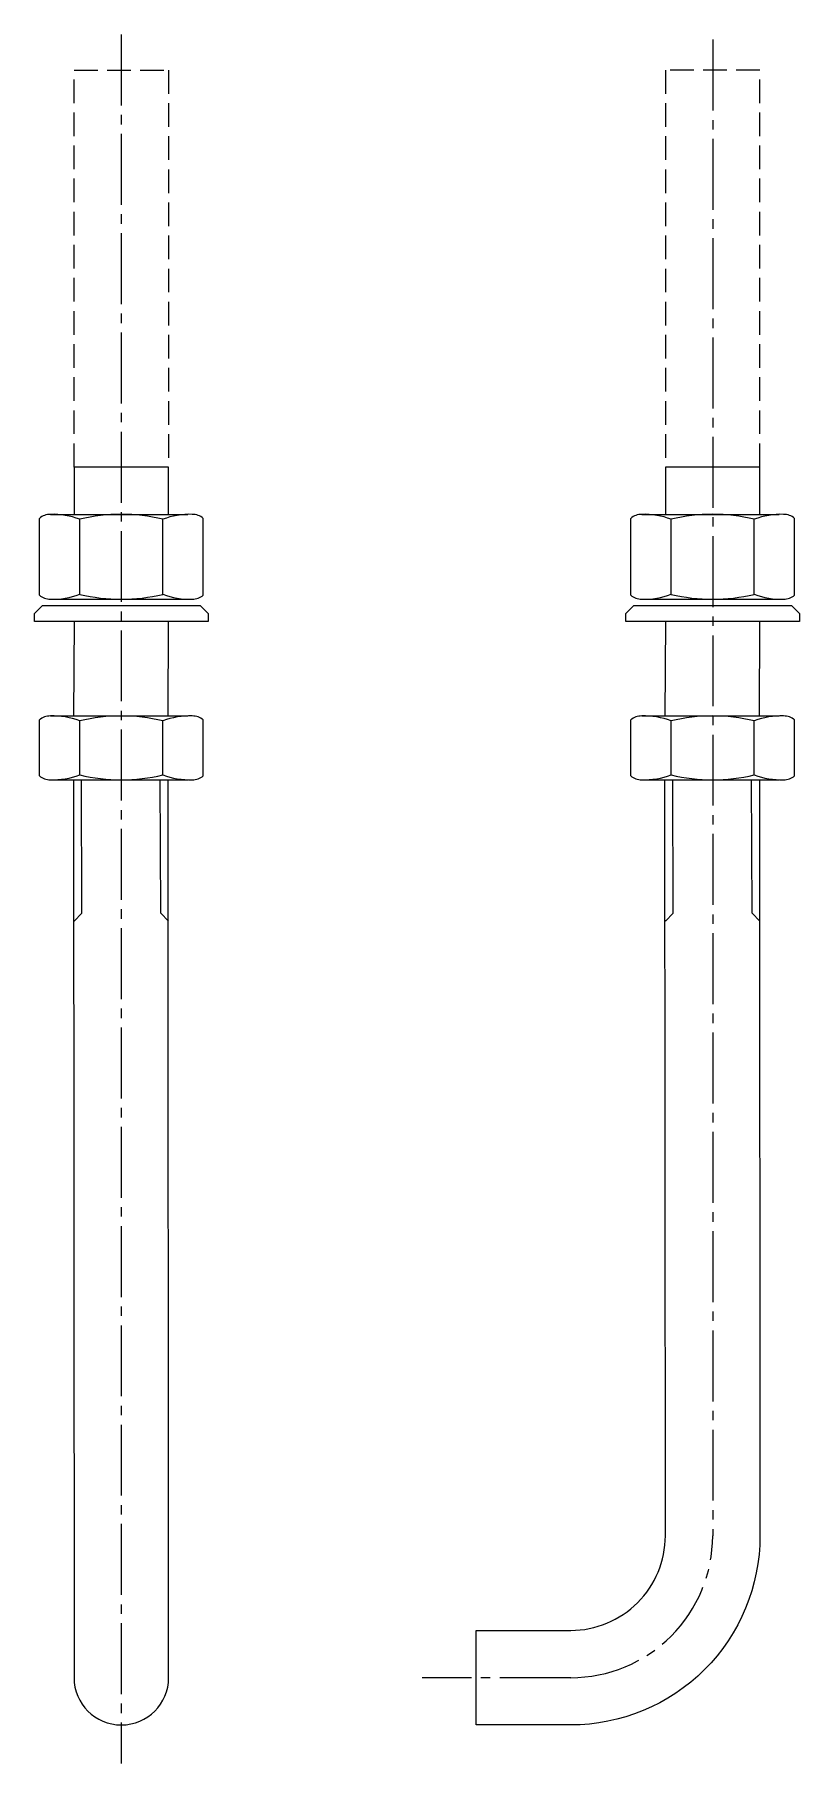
# Model space of a CAD drawing. Header units: millimetres. Extents: x 12 to 173, y -242 to 124.
import ezdxf

# ---------------------------------------------------------------- set-up
doc = ezdxf.new("R2010")
doc.units = ezdxf.units.MM
doc.linetypes.add('CENTER', pattern=[21, 15, -2, 2, -2])
doc.linetypes.add('DASHED', pattern=[7, 5, -2])

msp = doc.modelspace()

# ---------------------------------------------------------------- linework, layer by layer
at = {"linetype": 'CENTER'}
msp.add_line((30, 124.11), (30, -241.54), dxfattribs=at)
for p, q in [((15, 22.64), (44.03, 22.64)), ((140, 22.64), (169.03, 22.64)), ((12.68, 5.54), (12.68, 21.79)), ((21.23, 5.73), (21.23, 21.61)), ((38.77, 5.73), (38.77, 21.61)), ((47.32, 5.54), (47.32, 21.79)), ((137.68, 5.54), (137.68, 21.79)), ((146.23, 5.73), (146.23, 21.61)), ((163.77, 5.73), (163.77, 21.61)), ((172.32, 5.54), (172.32, 21.79)), ((15, 4.7), (44.03, 4.7)), ((140, 4.7), (169.03, 4.7)), ((11.67, 1.67), (13.33, 3.33)), ((11.67, 0), (11.67, 1.67)), ((48.33, 0), (11.67, 0)), ((13.33, 3.33), (46.67, 3.33)), ((46.67, 3.33), (48.33, 1.67)), ((48.33, 1.67), (48.33, 0)), ((136.67, 1.67), (138.33, 3.33)), ((136.67, 0), (136.67, 1.67)), ((173.33, 0), (136.67, 0)), ((138.33, 3.33), (171.67, 3.33)), ((171.67, 3.33), (173.33, 1.67)), ((173.33, 1.67), (173.33, 0)), ((12.68, -32.65), (12.68, -20.85)), ((15, -20), (44.03, -20)), ((21.23, -32.47), (21.23, -21.03)), ((38.77, -32.47), (38.77, -21.03)), ((47.32, -32.65), (47.32, -20.85)), ((137.68, -32.65), (137.68, -20.85)), ((140, -20), (169.03, -20)), ((146.23, -32.47), (146.23, -21.03)), ((163.77, -32.47), (163.77, -21.03)), ((172.32, -32.65), (172.32, -20.85)), ((15, -33.5), (44.03, -33.5)), ((21.67, -61.73), (21.56, -33.5)), ((38.33, -61.73), (38.22, -33.5)), ((140, -33.5), (169.03, -33.5)), ((146.67, -61.73), (146.56, -33.5)), ((163.33, -61.73), (163.22, -33.5)), ((21.67, -61.73), (20, -63.4)), ((38.33, -61.73), (40, -63.4)), ((146.67, -61.73), (145, -63.4)), ((163.33, -61.73), (165, -63.4)), ((20, -63.21), (20, -63.39)), ((145, -63.21), (145, -63.39))]:
    msp.add_line(p, q)
msp.add_lwpolyline([(155, 123.04), (155, -193.4, -0.414214), (125, -223.4), (93.59, -223.4)], format="xyb", dxfattribs=at)
at = {"linetype": 'DASHED'}
for points in [[(20, 32.64), (20, 116.6), (40, 116.6), (40, 32.64)], [(165, 32.64), (165, 116.6), (145, 116.6), (145, 32.64)]]:
    msp.add_lwpolyline(points, dxfattribs=at)
at = {"linetype": 'Continuous'}
for points in [[(40, 22.64), (40, 32.64), (20, 32.64), (20, 22.64)], [(165, 22.64), (165, 32.64), (145, 32.64), (145, 22.64)], [(20, 0), (19.89, -20)], [(39.89, -20), (40, 0)], [(145, 0), (144.89, -20)], [(164.89, -20), (165, 0)]]:
    msp.add_lwpolyline(points, dxfattribs=at)
for points in [[(19.89, -33.5), (20, -223.4, 1), (40, -223.4), (39.89, -33.5)], [(164.89, -33.5), (165, -193.4, -0.414214), (125, -233.4), (105, -233.4), (105, -213.4), (125, -213.4, 0.414214), (145, -193.4), (144.89, -33.5)]]:
    msp.add_lwpolyline(points, format="xyb", dxfattribs=at)
for centre, radius, start, end in [((15, 19.05), 3.59, 89.9726, 130.2073), ((15.48, 6.28), 16.37, 69.4522, 91.6882), ((30, -15.05), 37.7, 76.5463, 103.4537), ((44.52, 6.28), 16.37, 88.3118, 110.5478), ((45, 19.05), 3.59, 49.7927, 90.0274), ((140, 19.05), 3.59, 89.9726, 130.2073), ((140.48, 6.28), 16.37, 69.4522, 91.6882), ((155, -15.05), 37.7, 76.5463, 103.4537), ((169.52, 6.28), 16.37, 88.3118, 110.5478), ((170, 19.05), 3.59, 49.7927, 90.0274), ((15, 8.29), 3.59, 229.7927, 270.0274), ((15.48, 21.06), 16.37, 268.3118, 290.5478), ((30, 42.39), 37.7, 256.5463, 283.4537), ((44.52, 21.06), 16.37, 249.4522, 271.6882), ((45, 8.29), 3.59, 269.9726, 310.2073), ((140, 8.29), 3.59, 229.7927, 270.0274), ((140.48, 21.06), 16.37, 268.3118, 290.5478), ((155, 42.39), 37.7, 256.5463, 283.4537), ((169.52, 21.06), 16.37, 249.4522, 271.6882), ((170, 8.29), 3.59, 269.9726, 310.2073), ((15, -23.59), 3.59, 89.9726, 130.2073), ((15.48, -36.36), 16.37, 69.4522, 91.6882), ((30, -57.7), 37.7, 76.5463, 103.4537), ((44.52, -36.36), 16.37, 88.3118, 110.5478), ((45, -23.59), 3.59, 49.7927, 90.0274), ((140, -23.59), 3.59, 89.9726, 130.2073), ((140.48, -36.36), 16.37, 69.4522, 91.6882), ((155, -57.7), 37.7, 76.5463, 103.4537), ((169.52, -36.36), 16.37, 88.3118, 110.5478), ((170, -23.59), 3.59, 49.7927, 90.0274), ((15, -29.91), 3.59, 229.7927, 270.0274), ((15.48, -17.13), 16.37, 268.3118, 290.5478), ((30, 4.2), 37.7, 256.5463, 283.4537), ((44.52, -17.13), 16.37, 249.4522, 271.6882), ((45, -29.91), 3.59, 269.9726, 310.2073), ((140, -29.91), 3.59, 229.7927, 270.0274), ((140.48, -17.13), 16.37, 268.3118, 290.5478), ((155, 4.2), 37.7, 256.5463, 283.4537), ((169.52, -17.13), 16.37, 249.4522, 271.6882), ((170, -29.91), 3.59, 269.9726, 310.2073)]:
    msp.add_arc(centre, radius, start, end)

doc.saveas('drawing.dxf')
